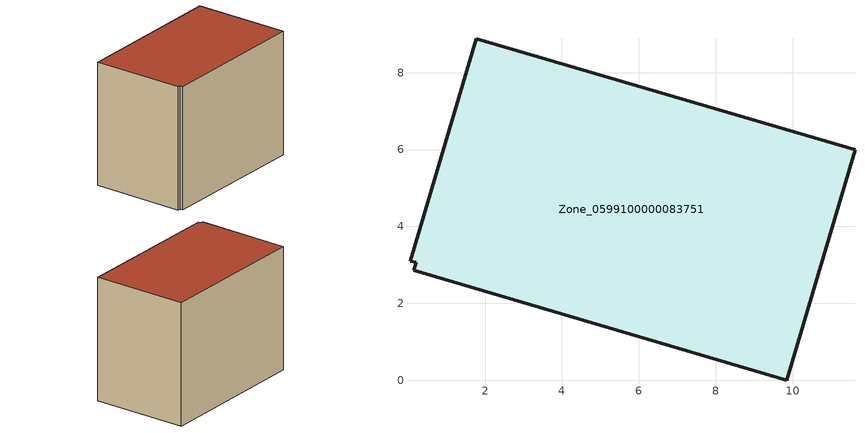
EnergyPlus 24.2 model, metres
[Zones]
Zone_0599100000083751
 floor ground (C_G): 0.21,3.06 0.06,3.1 1.77,8.88 11.62,5.99 9.85,0 0.15,2.86 z0.57
 wall outside (C_F): 9.85,0 11.62,5.99 1.77,8.88 0.06,3.1 0.21,3.06 0.15,2.86 9.85,0 z0.57:8.66
 roof outside (C_R): 0.06,3.1 0.21,3.06 0.15,2.86 9.85,0 11.62,5.99 1.77,8.88 z8.66
[BUILDING]
Pand.0599100000083751: North Axis=0; Terrain=City; Loads Convergence Tolerance Value=0.04; Temperature Convergence Tolerance Value=0.4; Solar Distribution=FullExterior; Maximum Number of Warmup Days=25; Minimum Number of Warmup Days=1
[Site:Location]
Rotterdam.The.Hague.AP_ZH_NLD Design_Conditions: Latitude=51.96; Longitude=4.45; Time Zone=1; Elevation=-4.5
[SITE:GROUNDTEMPERATURE:BUILDINGSURFACE]
18, 18, 18, 18, 18, 18, 18, 18, 18, 18, 18, 18
[MATERIAL] Thermal Absorptance=0.9; Solar Absorptance=0.7; Visible Absorptance=0.7
Name | Roughness | Thickness | Conductivity | Density | Specific Heat
G.TI.1965-1974 | MediumSmooth | 0.15 | 0.882353 | 540 | 1210
F.TI.1965-1974 | Rough | 0.3 | 0.697674 | 1920 | 840
R.TI.1965-1974 | MediumRough | 0.2 | 0.232558 | 1500 | 1000
[CONSTRUCTION]
C_G: G.TI.1965-1974
C_F: F.TI.1965-1974
C_R: R.TI.1965-1974
[ZONE]
Zone_0599100000083751: Type=1; Multiplier=1; Ceiling Height=Autocalculate; Volume=Autocalculate; Floor Area=autocalculate; Part of Total Floor Area=Yes
[ZONEINFILTRATION:DESIGNFLOWRATE]
Infil_Zone_0599100000083751: Zone or ZoneList or Space or SpaceList=Zone_0599100000083751; Schedule=AlwaysOn; Design Flow Rate Calculation Method=Flow/Area; Flow Rate per Floor Area=0.003; Constant Term Coefficient=1; Temperature Term Coefficient=0; Velocity Term Coefficient=0; Velocity Squared Term Coefficient=0
[HVACTEMPLATE:ZONE:IDEALLOADSAIRSYSTEM]
Zone_0599100000083751: Maximum Heating Supply Air Temperature=50; Minimum Cooling Supply Air Temperature=13; Maximum Heating Supply Air Humidity Ratio=0.0156; Minimum Cooling Supply Air Humidity Ratio=0.0077; Heating Limit=NoLimit; Cooling Limit=NoLimit; Dehumidification Control Type=ConstantSensibleHeatRatio; Cooling Sensible Heat Ratio=0.7; Dehumidification Setpoint=60; Humidification Control Type=None; Humidification Setpoint=30; Outdoor Air Method=None; Outdoor Air Flow Rate per Person=0.00944; Outdoor Air Flow Rate per Zone Floor Area=0; Outdoor Air Flow Rate per Zone=0; Demand Controlled Ventilation Type=None; Outdoor Air Economizer Type=NoEconomizer; Heat Recovery Type=None; Sensible Heat Recovery Effectiveness=0.7; Latent Heat Recovery Effectiveness=0.65
[ZONECONTROL:THERMOSTAT]
ThermostatControl_Zone_0599100000083751: Zone or ZoneList=Zone_0599100000083751; Control Type Schedule=DualSetpointControlType; Control 1=Thermostat_Zone_0599100000083751; Temperature Difference Between Cutout And Setpoint=0
[THERMOSTATSETPOINT:DUALSETPOINT]
Thermostat_Zone_0599100000083751: Heating Setpoint Temperature Schedule=HeatingSetpoint_Zone_0599100000083751; Cooling Setpoint Temperature Schedule=CoolingSetpoint_Zone_0599100000083751
[SCHEDULE:COMPACT]
HeatingSetpoint_Zone_0599100000083751: Through: 12/31, For: AllDays, Until: 24:00, 21
CoolingSetpoint_Zone_0599100000083751: Through: 12/31, For: AllDays, Until: 24:00, 24
DualSetpointControlType: Through: 12/31, For: AllDays, Until: 24:00, 4
AlwaysOn: Through: 12/31, For: AllDays, Until: 24:00, 1
